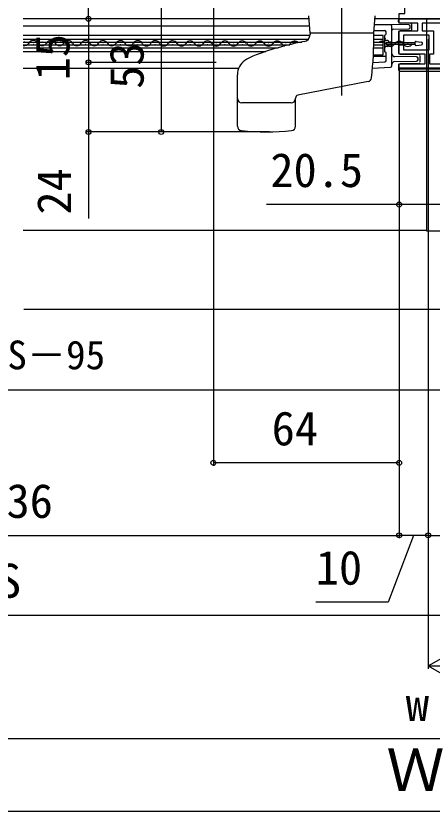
# Model space of a CAD drawing. Units: millimetres, scale not verified. Extents: x -700 to 700, y -1043 to 1036.
# Drawn here: x -127.5 to 15.8, y -530 to -256 of the extents above; entities that cross this region are included whole.
import ezdxf
from ezdxf.enums import TextEntityAlignment as Align

# ---------------------------------------------------------------- set-up
doc = ezdxf.new("R2010")
doc.units = ezdxf.units.MM
doc.header["$LTSCALE"] = 6
for name, color, linetype in [('0-2_YKK_11', 7, 'Continuous'), ('0-4_YKK_12', 2, 'Continuous'), ('0-5_YKK_13', 4, 'Continuous'), ('0-7_YKK_D', 6, 'Continuous'), ('0-9_YSS_K', 3, 'Continuous')]:
    doc.layers.add(name, color=color, linetype=linetype)
doc.styles.add('ＭＳ ゴシック', font='')
doc.styles.get('ＭＳ ゴシック').set_extended_font_data('MS Gothic')

msp = doc.modelspace()

# ---------------------------------------------------------------- linework, layer by layer
at = {"layer": '0-2_YKK_11'}
for points in [[(77.196, -247), (80.496, -247), (80.496, -255.2), (82.496, -255.2), (82.496, -257), (43.496, -257), (4.496, -257), (4.496, -255.2), (6.496, -255.2), (6.496, -247), (9.796, -247)], [(4.496, -257), (24.996, -257), (24.996, -273)], [(23.996, -274), (4.496, -274), (4.496, -272.5), (13.496, -272.5), (13.496, -269.2), (4.496, -269.2), (4.496, -265.95), (5.996, -265.95), (5.996, -267.7), (14.796, -267.7), (14.796, -262.6), (5.996, -262.6), (5.996, -265.05), (4.496, -265.05), (4.496, -261.1), (10.896, -261.1), (10.896, -258.5), (4.496, -258.5), (4.496, -257)]]:
    msp.add_lwpolyline(points, dxfattribs=at)
msp.add_lwpolyline([(23.496, -272.5), (23.496, -258.5), (12.396, -258.5), (12.396, -261.1), (16.296, -261.1), (16.296, -269.2), (14.996, -269.2), (14.996, -272.5)], close=True, dxfattribs=at)
at = {"layer": '0-4_YKK_12'}
for p, q in [((-15.201, -272.375), (-15.201, -149.551)), ((-26.551, -257), (-125.004, -257)), ((4.993, -257), (-3.852, -257)), ((-125.004, -259.47), (-26.378, -259.47)), ((-125.004, -262.67), (-26.216, -262.67)), ((-26.228, -262.77), (-125.004, -262.77)), ((-1.004, -262.77), (-4.203, -262.77)), ((-1.004, -269.47), (-1.004, -262.77)), ((-125.004, -263.97), (-26.754, -263.97)), ((-125.004, -265.02), (-29.077, -265.02)), ((-124.635, -264.962), (-124.435, -264.963)), ((-121.637, -265.729), (-121.437, -265.73)), ((-118.635, -264.977), (-118.435, -264.977)), ((-115.637, -265.744), (-115.437, -265.744)), ((-112.635, -264.991), (-112.435, -264.992)), ((-109.637, -265.758), (-109.437, -265.759)), ((-106.635, -265.006), (-106.435, -265.006)), ((-103.637, -265.773), (-103.437, -265.773)), ((-100.635, -265.02), (-100.435, -265.02)), ((-94.635, -265.034), (-94.435, -265.035)), ((-88.635, -265.049), (-88.435, -265.049)), ((-82.635, -265.063), (-82.435, -265.064)), ((-76.635, -265.078), (-76.435, -265.078)), ((-70.636, -265.092), (-70.436, -265.093)), ((-64.636, -265.107), (-64.436, -265.107)), ((-58.636, -265.121), (-58.436, -265.122)), ((-52.636, -265.135), (-52.436, -265.136)), ((-46.636, -265.15), (-46.436, -265.15)), ((-40.636, -265.164), (-40.436, -265.165)), ((-34.636, -265.179), (-34.436, -265.179)), ((-4.232, -265.02), (-1.004, -265.02)), ((-4.214, -263.97), (-1.004, -263.97)), ((1.364, -265.265), (1.564, -265.266)), ((7.364, -265.28), (7.564, -265.28)), ((-125.004, -265.92), (-33.206, -265.92)), ((-125.004, -266.97), (-37.21, -266.97)), ((-125.004, -268.27), (-41.424, -268.27)), ((-97.637, -265.787), (-97.437, -265.788)), ((-91.637, -265.802), (-91.437, -265.802)), ((-85.637, -265.816), (-85.437, -265.817)), ((-79.637, -265.831), (-79.437, -265.831)), ((-73.637, -265.845), (-73.437, -265.845)), ((-67.637, -265.859), (-67.437, -265.86)), ((-61.637, -265.874), (-61.437, -265.874)), ((-55.637, -265.888), (-55.437, -265.889)), ((-49.637, -265.903), (-49.437, -265.903)), ((-43.637, -265.917), (-43.437, -265.918)), ((-37.637, -265.932), (-37.437, -265.932)), ((-4.284, -266.97), (-1.004, -266.97)), ((-4.252, -265.92), (-1.004, -265.92)), ((-1.638, -266.018), (-1.438, -266.019)), ((4.362, -266.033), (4.562, -266.033)), ((-4.387, -269.47), (-1.004, -269.47)), ((-125.004, -273.97), (-50.749, -273.97)), ((13.996, -330), (-125.004, -330))]:
    msp.add_line(p, q, dxfattribs=at)
for centre, start, end in [((-124.534, -264.504), 254.1471, 330.65963), ((-121.538, -266.188), 29.06471, 150.65963), ((-118.534, -264.519), 209.06471, 330.65963), ((-115.538, -266.203), 29.06471, 150.65963), ((-112.534, -264.533), 209.06471, 330.65963), ((-109.538, -266.217), 29.06471, 150.65963), ((-106.534, -264.547), 209.06471, 330.65963), ((-103.538, -266.231), 29.06471, 150.65963), ((-100.534, -264.562), 209.06471, 330.65963), ((-97.538, -266.246), 29.06471, 150.65963), ((-94.534, -264.576), 209.06471, 330.65963), ((-91.538, -266.26), 29.06471, 150.65963), ((-88.534, -264.591), 209.06471, 330.65963), ((-85.538, -266.275), 29.06471, 150.65963), ((-82.534, -264.605), 209.06471, 330.65963), ((-79.538, -266.289), 29.06471, 150.65963), ((-76.534, -264.62), 209.06471, 330.65963), ((-73.538, -266.304), 29.06471, 150.65963), ((-70.534, -264.634), 209.06471, 330.65963), ((-67.538, -266.318), 29.06471, 150.65963), ((-64.534, -264.648), 209.06471, 330.65963), ((-61.538, -266.332), 29.06471, 150.65963), ((-58.534, -264.663), 209.06471, 330.65963), ((-55.538, -266.347), 29.06471, 150.65963), ((-52.534, -264.677), 209.06471, 330.65963), ((-49.538, -266.361), 29.06471, 150.65963), ((-46.534, -264.692), 209.06471, 330.65963), ((-43.539, -266.376), 29.06471, 150.65963), ((-40.534, -264.706), 209.06471, 330.65963), ((-37.539, -266.39), 29.06471, 150.65963), ((-34.535, -264.721), 209.06471, 253.88382), ((-34.535, -264.721), 314.27556, 330.65963), ((-31.539, -266.405), 41.82708, 150.65963), ((-1.539, -266.477), 29.06471, 113.69888), ((1.465, -264.807), 209.06471, 330.65963), ((4.461, -266.491), 29.06471, 150.65963), ((7.465, -264.822), 209.06471, 330.65963)]:
    msp.add_arc(centre, 1.718, start, end, dxfattribs=at)
at = {"layer": '0-5_YKK_13'}
for p, q in [((-15.201, -283.374), (-15.201, -228)), ((-4.201, -262), (-3.782, -256)), ((4.296, -258), (4.296, -257.5)), ((7.8, -259.075), (-3.989, -258.972)), ((1.996, -263.633), (1.996, -259.52)), ((8.396, -258.5), (4.796, -258.5)), ((8.296, -259.969), (8.296, -259.575)), ((8.896, -260.6), (8.896, -259)), ((-26.201, -262), (-26.201, -262.402)), ((-4.201, -262), (-26.201, -262)), ((-4.133, -261.02), (-0.504, -261.02)), ((-0.504, -262.811), (-0.504, -268.221)), ((-0.004, -262.22), (-0.004, -261.52)), ((2.492, -260.515), (7.8, -260.469)), ((4.296, -261.6), (4.296, -268.7)), ((8.396, -261.1), (4.796, -261.1)), ((-0.376, -263.633), (-0.411, -264.02)), ((10, -265.3), (0, -265.3)), ((0.018, -264.52), (0.089, -264.52)), ((0.089, -264.52), (0.088, -264.52)), ((0.496, -264.52), (0.089, -264.52)), ((0.996, -265.02), (0.996, -265.044)), ((1.496, -265.044), (0.996, -265.044)), ((0.996, -265.044), (0.996, -265.3)), ((0.996, -265.7), (0.996, -265.996)), ((1.496, -265.044), (1.496, -265.3)), ((1.496, -265.7), (1.496, -265.996)), ((1.996, -264.546), (1.996, -263.633)), ((1.996, -265.342), (1.996, -264.546)), ((10, -265.905), (10, -265.095)), ((10.342, -264.798), (12.242, -265.065)), ((12.5, -265.638), (12.5, -265.362)), ((0.089, -266.52), (0.018, -266.52)), ((0.996, -265.996), (0.996, -266.02)), ((0.996, -265.996), (1.496, -265.996)), ((1.996, -267.406), (1.996, -266.494)), ((1.996, -273.19), (1.996, -267.406)), ((10.342, -266.202), (12.242, -265.935)), ((-4.407, -269.853), (-0.237, -269.853)), ((-0.001, -270.217), (0.063, -270.153)), ((-0.001, -271.376), (-0.001, -270.217)), ((0.063, -270.153), (0.063, -268.82)), ((10.5, -270.094), (2.987, -270.028)), ((4.796, -269.2), (11.096, -269.2)), ((10.996, -271.146), (10.996, -270.594)), ((11.596, -269.8), (11.596, -271.8)), ((-4.683, -274.015), (1.522, -273.69)), ((-4.541, -272.088), (-0.475, -271.875)), ((2.987, -271.711), (10.5, -271.646)), ((4.296, -273), (4.296, -274.5)), ((11.096, -272.5), (4.796, -272.5)), ((-51.201, -294.038), (-51.201, -276.255)), ((4.296, -274.2), (24.096, -274.2)), ((4.796, -275), (24.896, -275)), ((-6.187, -278.613), (-30.393, -283.342)), ((-31.201, -294.038), (-31.201, -284.323)), ((-32.701, -286), (-49.701, -286))]:
    msp.add_line(p, q, dxfattribs=at)
for points in [[(-4.201, -262), (-26.201, -262), (-26.621, -256)], [(25.896, -274), (25.896, -257), (4.796, -257)], [(1.5, -259.02), (1.496, -259.02), (-3.996, -259.068)], [(0, -265.3), (0, -265.7), (10, -265.7)], [(1.996, -266.494), (1.996, -265.697), (1.996, -265.342)], [(0.496, -266.52), (0.089, -266.52), (0.088, -266.52)]]:
    msp.add_lwpolyline(points, dxfattribs=at)
msp.add_lwpolyline([(13.996, -257), (24.996, -257), (24.996, -330.2), (13.996, -330.2)], close=True, dxfattribs=at)
for centre, radius, start, end in [((4.796, -257.5), 0.5, 90, 180), ((1.496, -259.52), 0.5, 0, 89.5), ((4.796, -258), 0.5, 180, 270), ((7.796, -259.575), 0.5, 0, 89.5), ((7.796, -259.969), 0.5, 270.5, 0), ((8.396, -259), 0.5, 0, 90), ((-28.701, -262.402), 2.5, 280.59956, 0), ((-154.201, -262), 150, 354.14801, 0), ((2.496, -261.015), 0.5, 90.5, 180), ((4.796, -261.6), 0.5, 90, 180), ((8.396, -260.6), 0.5, 270, 0), ((-9.847, -363.153), 100, 100.59956, 111.12437), ((0.496, -265.02), 0.5, 0, 90), ((1.497, -264.545), 0.499, 269.86814, 359.86749), ((10.3, -265.095), 0.3, 82, 180), ((12.2, -265.362), 0.3, 0, 82), ((12.2, -265.638), 0.3, 278, 0), ((0.018, -267.02), 0.5, 90.00106, 180.00113), ((0.496, -266.02), 0.5, 270, 0), ((1.497, -266.495), 0.499, 0.13256, 90.13181), ((10.3, -265.905), 0.3, 180, 278), ((-41.201, -282), 13, 111.12437, 124.8499), ((2.996, -269.028), 1, 180, 269.5), ((4.796, -268.7), 0.5, 180, 270), ((10.496, -270.594), 0.5, 0, 89.5), ((10.496, -271.146), 0.5, 270.5, 0), ((11.096, -269.7), 0.5, 0, 90), ((-45.201, -276.255), 6, 124.8499, 180), ((-0.501, -271.376), 0.5, 273.00166, 359.99834), ((1.496, -273.19), 0.5, 273, 0), ((2.996, -272.711), 1, 90.5, 180), ((4.796, -273), 0.5, 90, 180), ((11.096, -272), 0.5, 270, 0), ((4.796, -274.5), 0.5, 180, 270), ((-6.475, -277.141), 1.5, 281.05459, 354.14801), ((-49.701, -284.5), 1.5, 180, 270), ((-32.701, -284.5), 1.5, 270, 0), ((-30.201, -284.323), 1, 101.05459, 180), ((-49.701, -294.038), 1.5, 180, 263.78381), ((-41.201, -216), 80, 263.78381, 276.21619), ((-32.701, -294.038), 1.5, 276.21619, 0)]:
    msp.add_arc(centre, radius, start, end, dxfattribs=at)
for centre, major_axis, ratio, start_param, end_param in [((-0.504, -261.52), (-0.354, -0.354), 0.999924, 2.3562326, 3.9269527), ((-0.204, -262.811), (-0.212, 0.212), 0.999924, 5.6652293, 7.0685454), ((-0.304, -262.22), (-0.212, 0.212), 0.999924, 2.5236367, 3.9269527), ((0.088, -264.02), (-0.337, 0.369), 0.999579, 0.8308003, 2.4007602), ((-0.204, -268.221), (-0.212, -0.212), 0.999924, 5.4978252, 7.0138864), ((-0.237, -270.153), (-0.212, -0.212), 0.999924, 2.3562326, 3.9269527), ((-0.237, -268.82), (-0.212, -0.212), 0.999924, 2.3562326, 3.8722937)]:
    msp.add_ellipse(centre, major_axis=major_axis, ratio=ratio, start_param=start_param, end_param=end_param, dxfattribs=at)
at = {"layer": '0-7_YKK_D'}
for p, q in [((-102.504, -257), (-102.504, -142)), ((-77.504, -242.998), (-77.504, -296)), ((-59.504, -242.998), (-59.504, -411)), ((-102.504, -257), (-102.504, -272)), ((14.496, -263.997), (14.496, -436)), ((14.496, -263.997), (14.496, -436)), ((14.496, -263.997), (14.496, -481)), ((-58.504, -272), (-103.504, -272)), ((-101.004, -272), (-103.504, -272)), ((4.493, -274.5), (4.493, -411)), ((4.493, -274.5), (4.493, -436)), ((4.493, -274.5), (4.493, -436)), ((4.493, -274.5), (4.493, -322)), ((-40.201, -296), (-103.504, -296)), ((-40.201, -296), (-78.504, -296)), ((24.993, -385), (-278.007, -385)), ((4.493, -410), (-59.504, -410)), ((-257.507, -435), (4.493, -435)), ((14.496, -435), (4.493, -435)), ((14.496, -435), (72.496, -435)), ((-311.507, -462.5), (58.496, -462.5)), ((14.496, -480), (26.62, -473)), ((14.496, -480), (26.62, -487)), ((14.496, -480), (38.745, -480)), ((-281.507, -505), (310.162, -505)), ((-311.507, -530), (340.162, -530))]:
    msp.add_line(p, q, dxfattribs=at)
for points in [[(-102.504, -272), (-102.504, -296), (-102.504, -325.763)], [(24.992, -321), (4.493, -321), (-41.179, -321)], [(9.495, -435), (0.736, -458), (-24.264, -458)]]:
    msp.add_lwpolyline(points, dxfattribs=at)
for centre in [(-102.504, -257), (-102.504, -257), (-102.504, -272), (-102.504, -272), (-102.504, -296), (-77.504, -296), (4.493, -321), (-59.504, -410), (4.493, -410), (4.493, -435), (4.493, -435), (14.496, -435), (14.496, -435)]:
    msp.add_circle(centre, 0.85, dxfattribs=at)
at = {"layer": '0-9_YSS_K'}
msp.add_line((-124.815, -357.1), (182.997, -357.1), dxfattribs=at)

# ---------------------------------------------------------------- texts
at = {"layer": '0-7_YKK_D', "style": 'ＭＳ ゴシック'}
for s, p in [('15', (-105.549, -278.193)), ('53', (-80.004, -281.135)), ('24', (-105.004, -324.445))]:
    msp.add_text(s, height=11.73, rotation=90, dxfattribs=at).set_placement(p, align=Align.BOTTOM_LEFT)
for s, height, p in [('20.5', 11.73, (-39.861, -318.5)), ('網戸出来幅＝WS－95', 9.897, (-218.207, -380.736)), ('64', 11.73, (-39.414, -407.5)), ('WS－136', 11.73, (-170.688, -432.5)), ('10', 11.73, (-24.218, -455.5)), ('WS', 11.73, (-141.687, -460)), ('w', 11.73, (6.782, -502.5)), ('Ｗ', 14.66, (0.123, -527.5))]:
    msp.add_text(s, height=height, dxfattribs=at).set_placement(p, align=Align.BOTTOM_LEFT)

doc.saveas('drawing.dxf')
